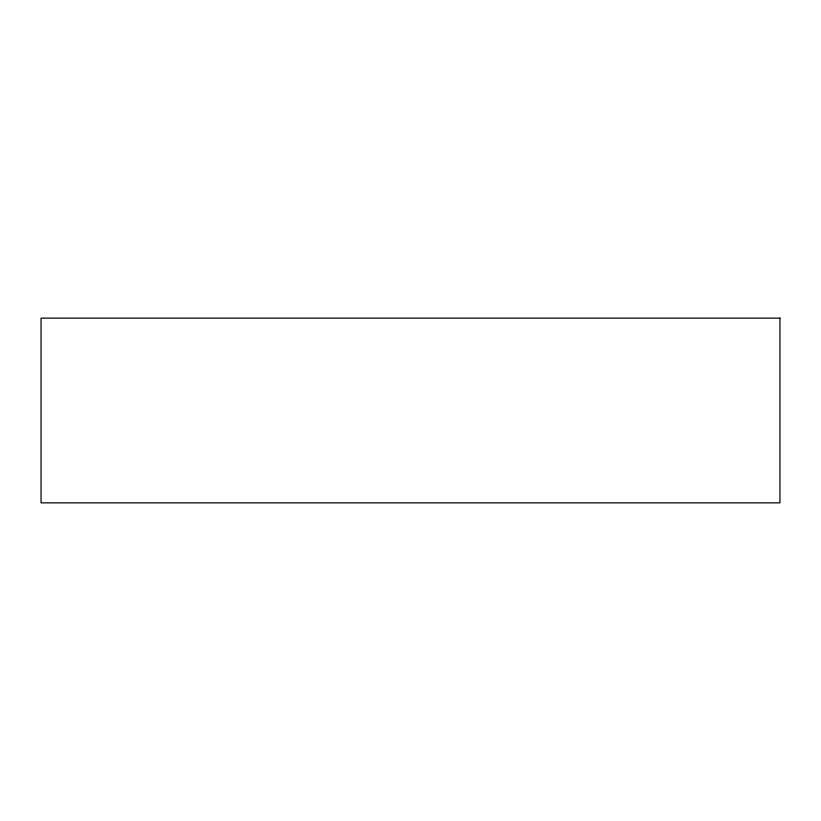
<?xml version="1.0" encoding="UTF-8"?>
<svg xmlns="http://www.w3.org/2000/svg" width="821" height="821" viewBox="0 0 821 821"><rect width="100%" height="100%" fill="white"/><g stroke="black" fill="none" stroke-linecap="round" stroke-linejoin="round"><path stroke-width="1.23" d="M779.95 318.138L41.05 318.138L41.05 502.863L779.95 502.863L779.95 318.138"/></g></svg>
